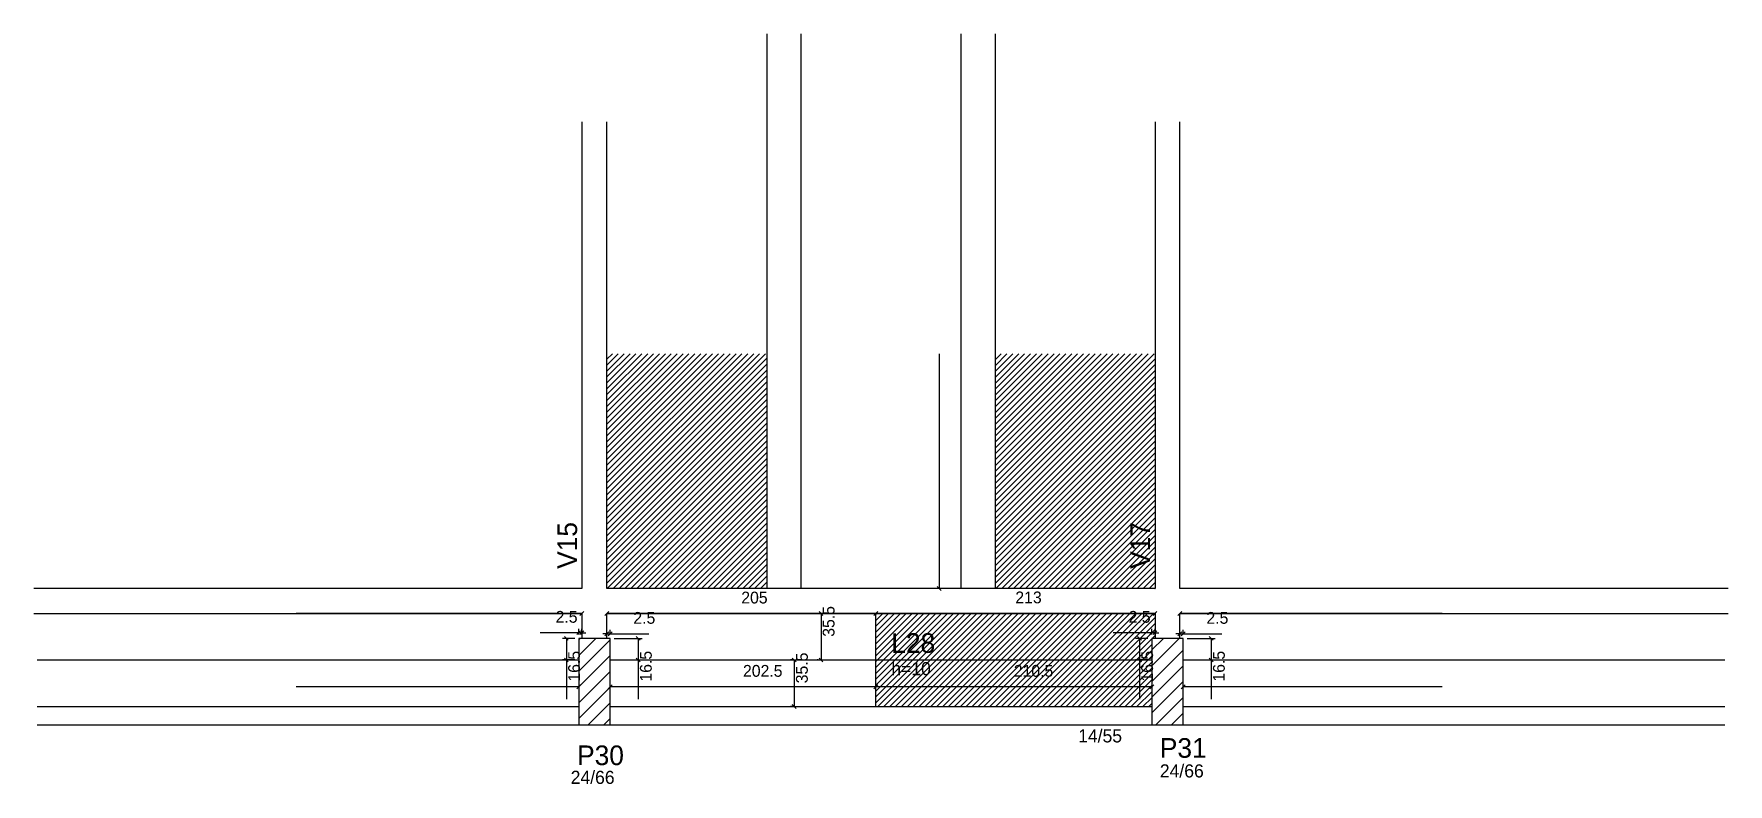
# Model space of a CAD drawing. Header units: metres. Extents: x 4509 to 5801, y 1537 to 2109.
import ezdxf

# ---------------------------------------------------------------- set-up
doc = ezdxf.new("R2010")
doc.units = ezdxf.units.M
for name, color, linetype in [('3', 7, 'Continuous'), ('4', 7, 'Continuous'), ('7', 7, 'Continuous'), ('Painéis', 7, 'Continuous'), ('REAPROVEITAMENTO', 7, 'Continuous')]:
    doc.layers.add(name, color=color, linetype=linetype)

msp = doc.modelspace()

# ---------------------------------------------------------------- hatches: boundary and pattern name
at = {"layer": 'REAPROVEITAMENTO'}
h = msp.add_hatch(dxfattribs=at)
h.set_pattern_fill('ANSI31')
h.paths.add_polyline_path([(5067.5, 1686), (4945.5, 1686), (4945.5, 1865), (5067.5, 1865), (5067.5, 1686)])
h = msp.add_hatch(dxfattribs=at)
h.set_pattern_fill('ANSI31')
h.paths.add_polyline_path([(5363.5, 1686), (5241.5, 1686), (5241.5, 1865), (5363.5, 1865), (5363.5, 1686)])
h = msp.add_hatch(dxfattribs=at)
h.set_pattern_fill('ANSI31')
h.paths.add_polyline_path([(5363.3, 1648), (5360.8, 1648), (5361, 1596), (5150.5, 1596), (5150.5, 1667), (5363.5, 1667), (5363.3, 1648)])

# ---------------------------------------------------------------- linework, layer by layer
at = {"layer": '3', "color": 3, "lineweight": 25}
for p, q in [((4924, 1634.9), (4937.1, 1648)), ((4924, 1646.9), (4925.1, 1648)), ((4924, 1622.9), (4948, 1646.9)), ((5361, 1627.1), (5381.9, 1648)), ((5361, 1639.2), (5369.9, 1648)), ((4924, 1610.9), (4948, 1634.9)), ((5361, 1615.1), (5385, 1639.1)), ((4924, 1598.8), (4948, 1622.8)), ((5361, 1603.1), (5385, 1627.1)), ((5361, 1591.1), (5385, 1615.1)), ((4924, 1586.8), (4948, 1610.8)), ((5364, 1582), (5385, 1603)), ((4511, 1596), (4924, 1596)), ((4931.2, 1582), (4948, 1598.8)), ((4948, 1596), (5361, 1596)), ((5376, 1582), (5385, 1591)), ((5385, 1596), (5798, 1596)), ((4511, 1582), (4924, 1582)), ((4943.2, 1582), (4948, 1586.8)), ((4948, 1582), (5361, 1582)), ((5385, 1582), (5798, 1582))]:
    msp.add_line(p, q, dxfattribs=at)
for points in [[(4926.5, 2042), (4926.5, 1686)], [(4945.5, 1686), (4945.5, 2042)], [(5363.5, 2042), (5363.5, 1686)], [(5382.5, 1686), (5382.5, 2042)], [(4926.5, 1686), (4508.5, 1686)], [(5363.5, 1686), (4945.5, 1686)], [(5800.5, 1686), (5382.5, 1686)], [(4508.5, 1667), (4926.5, 1667)], [(4926.5, 1667), (4926.5, 1648)], [(4945.5, 1667), (5363.5, 1667)], [(4945.5, 1648), (4945.5, 1667)], [(5363.5, 1667), (5363.5, 1648)], [(5382.5, 1667), (5800.5, 1667)], [(5382.5, 1648), (5382.5, 1667)]]:
    msp.add_lwpolyline(points, dxfattribs=at)
at = {"layer": '7', "color": 7, "lineweight": 25}
for points in [[(4924, 1582), (4948, 1582), (4948, 1648), (4924, 1648), (4924, 1582)], [(5361, 1582), (5385, 1582), (5385, 1648), (5361, 1648), (5361, 1582)]]:
    msp.add_lwpolyline(points, dxfattribs=at)
at = {"layer": 'Painéis', "color": 200, "lineweight": 25}
for p, q in [((5067.5, 2109), (5067.5, 1686)), ((5093.5, 2109), (5093.5, 1686)), ((5215.5, 2109), (5215.5, 1686)), ((5241.5, 2109), (5241.5, 1686)), ((5150.5, 1596), (5150.5, 1667)), ((4511, 1631.5), (4924, 1631.5)), ((4948, 1631.5), (5361, 1631.5)), ((5385, 1631.5), (5798, 1631.5))]:
    msp.add_line(p, q, dxfattribs=at)
at = {"layer": 'Painéis', "color": 4, "lineweight": 25}
for p, q in [((5198.8, 1865), (5198.8, 1686)), ((4926.5, 1667), (4708.5, 1667)), ((5150.5, 1667), (4945.5, 1667)), ((5106.5, 1667), (5105.8, 1667)), ((5108.8, 1667), (5108.8, 1631.5)), ((5363.5, 1667), (5150.5, 1667)), ((5582.5, 1667), (5382.5, 1667)), ((4924, 1651), (4924, 1655.3)), ((4926.5, 1651), (4926.5, 1655.3)), ((4945.5, 1651), (4945.5, 1654.5)), ((4948, 1651), (4948, 1654.5)), ((5361, 1651), (5361, 1655.3)), ((5363.5, 1651), (5363.5, 1655.3)), ((5382.5, 1651), (5382.5, 1654.5)), ((5385, 1651), (5385, 1654.5)), ((4924, 1652.3), (4894.7, 1652.3)), ((4921, 1648), (4911.6, 1648)), ((4914.6, 1648), (4914.6, 1631.5)), ((4926.5, 1652.3), (4924, 1652.3)), ((4926.5, 1652.3), (4929.5, 1652.3)), ((4945.5, 1651.5), (4942.5, 1651.5)), ((4945.5, 1651.5), (4948, 1651.5)), ((4948, 1651.5), (4977.4, 1651.5)), ((4951, 1648), (4972.3, 1648)), ((4969.3, 1648), (4969.3, 1631.5)), ((5361, 1652.3), (5331.7, 1652.3)), ((5358, 1648), (5348.6, 1648)), ((5351.6, 1648), (5351.6, 1631.5)), ((5363.5, 1652.3), (5361, 1652.3)), ((5363.5, 1652.3), (5366.5, 1652.3)), ((5382.5, 1651.5), (5379.5, 1651.5)), ((5382.5, 1651.5), (5385, 1651.5)), ((5385, 1651.5), (5414.4, 1651.5)), ((5388, 1648), (5409.3, 1648)), ((5406.3, 1648), (5406.3, 1631.5)), ((4921, 1631.5), (4911.6, 1631.5)), ((4914.6, 1631.5), (4914.6, 1601.5)), ((4951, 1631.5), (4972.3, 1631.5)), ((4969.3, 1631.5), (4969.3, 1601.5)), ((5087.3, 1631.5), (5085.4, 1631.5)), ((5088.4, 1631.5), (5088.4, 1596)), ((5106.5, 1631.5), (5105.8, 1631.5)), ((5358, 1631.5), (5348.6, 1631.5)), ((5351.6, 1631.5), (5351.6, 1601.5)), ((5388, 1631.5), (5409.3, 1631.5)), ((5406.3, 1631.5), (5406.3, 1601.5)), ((4924, 1611.1), (4708.5, 1611.1)), ((5150.5, 1611.1), (4948, 1611.1)), ((5361, 1611.1), (5150.5, 1611.1)), ((5582.5, 1611.1), (5385, 1611.1)), ((5087.3, 1596), (5085.4, 1596))]:
    msp.add_line(p, q, dxfattribs=at)
at = {"layer": 'Painéis', "color": 0, "lineweight": 25}
for p, q in [((5197.3, 1687.5), (5200.3, 1684.5)), ((4925, 1665.5), (4928, 1668.5)), ((4947, 1668.5), (4944, 1665.5)), ((5110.3, 1665.5), (5107.3, 1668.5)), ((5152, 1668.5), (5149, 1665.5)), ((5149, 1665.5), (5152, 1668.5)), ((5362, 1665.5), (5365, 1668.5)), ((5384, 1668.5), (5381, 1665.5)), ((4922.5, 1650.8), (4925.5, 1653.8)), ((4928, 1653.8), (4925, 1650.8)), ((5359.5, 1650.8), (5362.5, 1653.8)), ((5365, 1653.8), (5362, 1650.8)), ((4916.1, 1646.5), (4913.1, 1649.5)), ((4944, 1650), (4947, 1653)), ((4949.5, 1653), (4946.5, 1650)), ((4970.8, 1646.5), (4967.8, 1649.5)), ((5353.1, 1646.5), (5350.1, 1649.5)), ((5381, 1650), (5384, 1653)), ((5386.5, 1653), (5383.5, 1650)), ((5407.8, 1646.5), (5404.8, 1649.5)), ((4913.1, 1633), (4916.1, 1630)), ((4967.8, 1633), (4970.8, 1630)), ((5089.9, 1630), (5086.9, 1633)), ((5107.3, 1633), (5110.3, 1630)), ((5350.1, 1633), (5353.1, 1630)), ((5404.8, 1633), (5407.8, 1630)), ((4922.5, 1609.6), (4925.5, 1612.6)), ((4949.5, 1612.6), (4946.5, 1609.6)), ((5152, 1612.6), (5149, 1609.6)), ((5149, 1609.6), (5152, 1612.6)), ((5359.5, 1609.6), (5362.5, 1612.6)), ((5386.5, 1612.6), (5383.5, 1609.6)), ((5086.9, 1597.5), (5089.9, 1594.5))]:
    msp.add_line(p, q, dxfattribs=at)

# ---------------------------------------------------------------- texts
at = {"layer": '3', "color": 3, "lineweight": 25}
for s, p in [('h=10', (5162.4, 1619.9)), ('14/55', (5304.9, 1568.6)), ('24/66', (5367.2, 1541.9)), ('24/66', (4917.9, 1537))]:
    msp.add_text(s, height=10, dxfattribs=at).set_placement(p)
at = {"layer": '4', "color": 4, "lineweight": 25}
for s, p in [('V15', (4922.8, 1701)), ('V17', (5359.8, 1701))]:
    msp.add_text(s, height=15, rotation=90, dxfattribs=at).set_placement(p)
for s, p in [('L28', (5162.4, 1636.9)), ('P30', (4922.8, 1551.3)), ('P31', (5367.2, 1556.9))]:
    msp.add_text(s, height=15, dxfattribs=at).set_placement(p)
at = {"layer": 'Painéis', "color": 240, "lineweight": 25}
for s, p in [('205', (5048, 1674.6)), ('213', (5257, 1674.7)), ('2.5', (4906.4, 1659.9)), ('2.5', (4965.7, 1659.1)), ('2.5', (5343.4, 1659.9)), ('2.5', (5402.7, 1659.1)), ('202.5', (5049.3, 1618.7)), ('210.5', (5255.8, 1618.7))]:
    msp.add_text(s, height=9, dxfattribs=at).set_placement(p)
for s, p in [('35.5', (5119.1, 1649.2)), ('16.5', (4925, 1615)), ('16.5', (4979.7, 1615)), ('35.5', (5098.7, 1613.7)), ('16.5', (5362, 1615)), ('16.5', (5416.7, 1615))]:
    msp.add_text(s, height=9, rotation=90, dxfattribs=at).set_placement(p)

doc.saveas('drawing.dxf')
